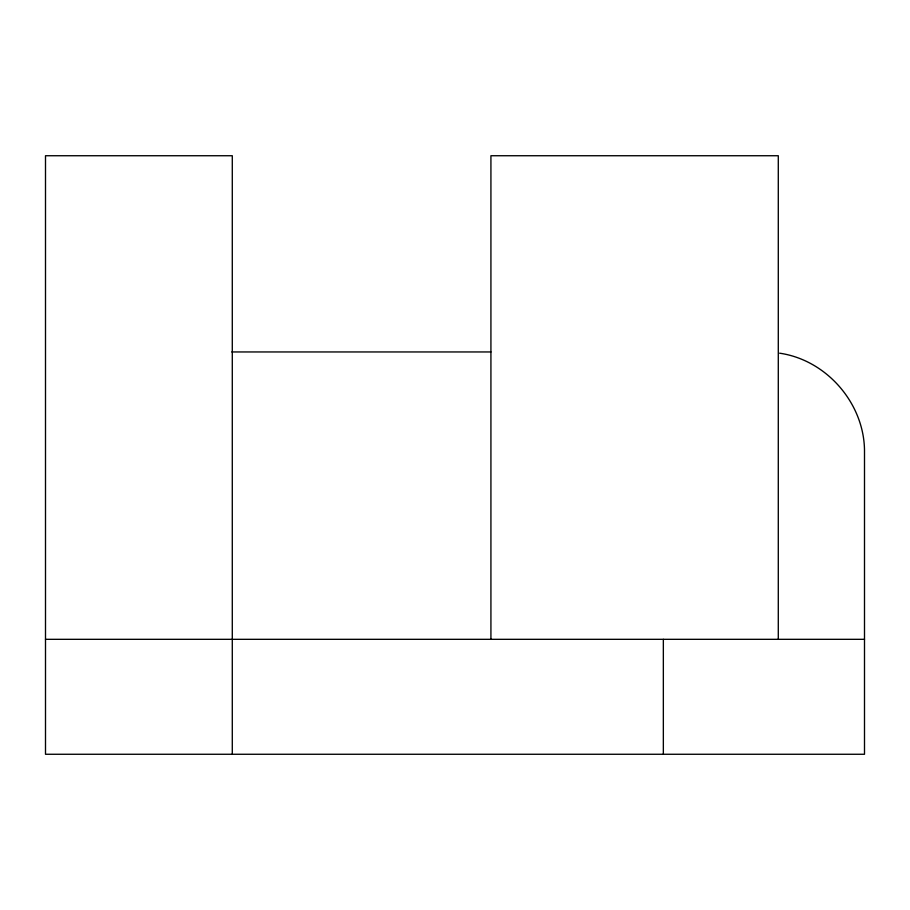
<?xml version="1.0" encoding="UTF-8"?>
<svg xmlns="http://www.w3.org/2000/svg" width="910" height="910" viewBox="0 0 910 910"><rect width="100%" height="100%" fill="white"/><g stroke="black" fill="none" stroke-linecap="round" stroke-linejoin="round"><path stroke-width="1.36" d="M231.834 351.954L490.899 351.954M45.5 639.32L864.5 639.32M779.654 353.194C827.236 360.11 865.103 404.45 864.5 452.532L864.5 754.265L45.5 754.265L45.5 155.735L232.289 155.735L232.289 754.265M778.289 639.32L778.289 155.735L490.922 155.735L490.922 639.32M663.344 639.32L663.344 754.265"/></g></svg>
